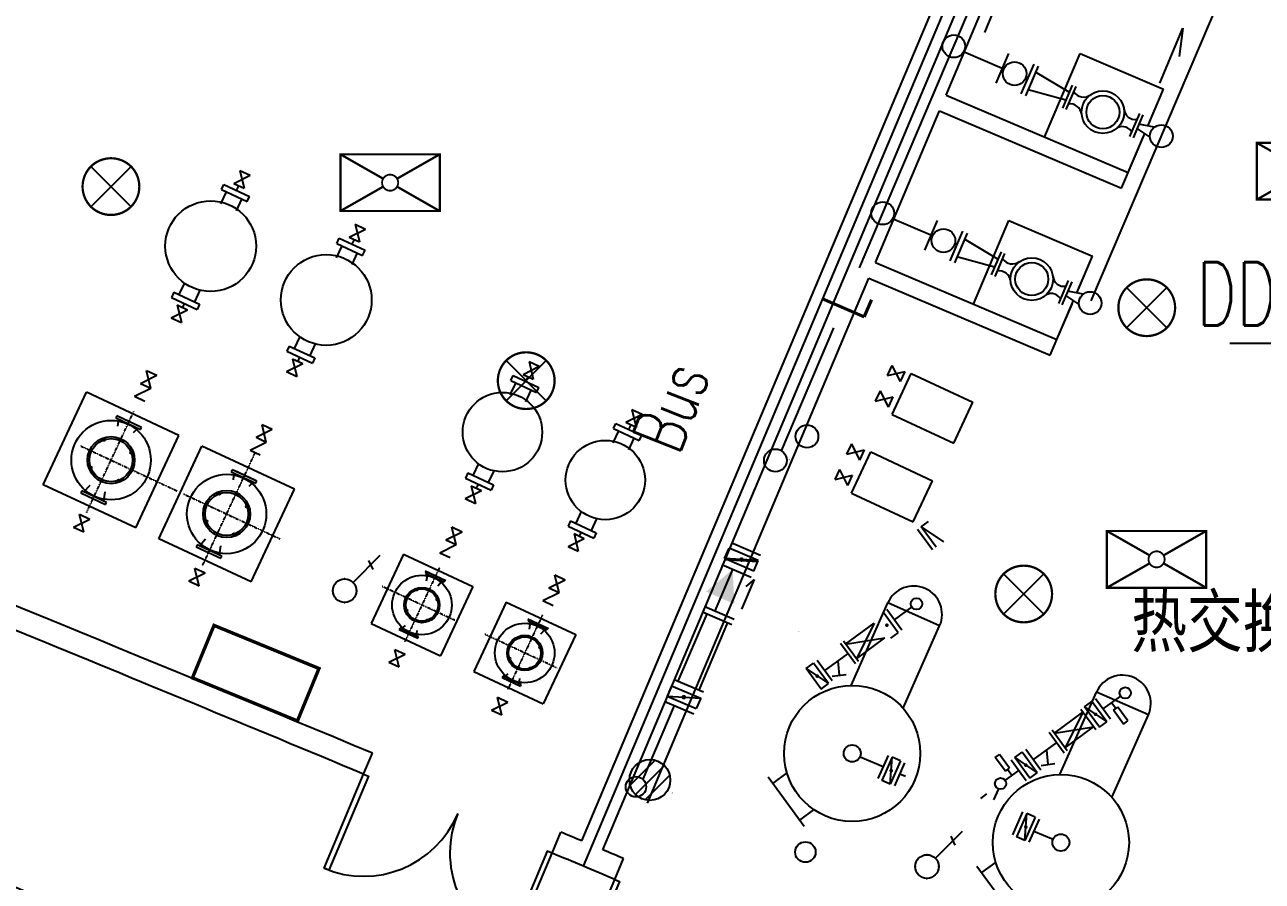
# Model space of a CAD drawing. Extents: x 23618587 to 48466785, y 42305484 to 86624613.
# Drawn here: x 24358428 to 24369333, y 43344469 to 43352021 of the extents above; entities that cross this region are included whole.
import ezdxf

# ---------------------------------------------------------------- set-up
doc = ezdxf.new("R2010")
doc.units = 0
doc.header["$MEASUREMENT"] = 0
doc.linetypes.add('CONTINOUS', pattern=[2000000.0, 1000000.0, 1000000.0])
doc.linetypes.add('DASHDOT', pattern=[1, 0.5, -0.25, 0, -0.25])
doc.layers.get('0').update_dxf_attribs({"linetype": 'CONTINUOUS'})
for name, color, linetype in [('AC-W', 7, 'CONTINUOUS'), ('J', 2, 'CONTINOUS'), ('J-FM', 7, 'CONTINUOUS'), ('L', 4, 'CONTINUOUS'), ('L-DIM', 7, 'CONTINUOUS'), ('L-FM', 7, 'CONTINUOUS'), ('P-DL', 5, 'CONTINUOUS'), ('R-FM', 7, 'CONTINUOUS'), ('RS', 1, 'CONTINUOUS'), ('墙', 7, 'CONTINUOUS'), ('楼控', 1, 'CONTINUOUS'), ('设备-动力', 3, 'CONTINUOUS'), ('设备-照明', 3, 'CONTINUOUS'), ('设备-箱柜', 3, 'CONTINUOUS')]:
    doc.layers.add(name, color=color, linetype=linetype)
doc.styles.add('DFHZ', font='romans.shx', dxfattribs={"width": 0.7, "bigfont": 'dfhz.shx'})
doc.styles.add('IDQSTYLE', font='simplex.shx', dxfattribs={"width": 0.7, "bigfont": 'hzfs1.shx'})
doc.styles.add('Q1', font='SimSun.ttf', dxfattribs={"width": 0.8, "height": 450})

# ---------------------------------------------------------------- blocks, each defined once
blk = doc.blocks.new('HC000426')
at = {"color": 0, "linetype": 'Continuous', "const_width": 0.3}
blk.add_lwpolyline([(5, 2.5), (-5, 2.5), (-5, -2.5), (5, -2.5)], close=True, dxfattribs=at)
at = {"color": 0, "style": 'IDQSTYLE', "width": 0.7}
blk.add_attdef('PSFHATT', (7, -2.5), '', height=2.5, dxfattribs=at)
blk = doc.blocks.new('HC000704')
at = {"color": 0, "linetype": 'Continuous', "const_width": 0.2}
for points in [[(-0.61, 0.35), (-4.38, 2.5)], [(-4.38, 2.5), (4.37, 2.5), (4.37, -2.5), (-4.38, -2.5), (-4.38, 2.5)], [(4.37, 2.5), (0.61, 0.35)], [(-0.61, -0.35), (-4.38, -2.5)], [(0.61, -0.35), (4.37, -2.5)]]:
    blk.add_lwpolyline(points, dxfattribs=at)
at = {"color": 0, "linetype": 'Continuous', "const_width": 0.16}
blk.add_lwpolyline([(0, -0.71, 0.198912), (0.5, -0.5, 0.198912), (0.71, 0, 0.198912), (0.5, 0.5, 0.198912), (0, 0.71, 0.198912), (-0.5, 0.5, 0.198912), (-0.71, 0, 0.198912), (-0.5, -0.5, 0.198912)], format="xyb", close=True, dxfattribs=at)
at = {"color": 0, "style": 'IDQSTYLE', "width": 0.7}
blk.add_attdef('PSFHATT', (6.37, -2.5), '', height=2.5, dxfattribs=at)
blk = doc.blocks.new('HC001494')
at = {"color": 0, "linetype": 'Continuous'}
for p, q in [((-1.77, 1.77), (1.77, -1.77)), ((1.77, 1.77), (-1.77, -1.77))]:
    blk.add_line(p, q, dxfattribs=at)
at = {"color": 0, "linetype": 'Continuous', "const_width": 0.2}
blk.add_lwpolyline([(1.77, -1.77, 0.198912), (2.5, 0, 0.198912), (1.77, 1.77, 0.198912), (0, 2.5, 0.198912), (-1.77, 1.77, 0.198912), (-2.5, 0, 0.198912), (-1.77, -1.77, 0.198912), (0, -2.5, 0.198912)], format="xyb", close=True, dxfattribs=at)
at = {"color": 0, "style": 'IDQSTYLE', "width": 0.7}
blk.add_attdef('PSFHATT', (4.5, -2.5), '', height=2.5, dxfattribs=at)
blk = doc.blocks.new('HC002297100793')
at = {"color": 0}
for p, q in [((0.74, 1.78), (3.12, 4.17)), ((2.09, 3.72), (2.47, 2.92))]:
    blk.add_line(p, q, dxfattribs=at)
blk.add_circle((0, 1.04), 1.04, dxfattribs=at)
for p in [(0, 2.08), (-1.04, 1.04), (0, 0), (1.04, 1.04)]:
    blk.add_point(p, dxfattribs=at)
at = {"color": 0, "width": 0.7}
blk.add_attdef('PSFHATT', (3.15, 0), '', height=0.025, dxfattribs=at)

msp = doc.modelspace()

# ---------------------------------------------------------------- linework, layer by layer
at = {"layer": 'AC-W', "color": 7, "ltscale": 300}
msp.add_line((24363351.10384, 43344601.57321), (24368302.9333, 43356350.69594), dxfattribs=at)
at = {"layer": 'AC-W', "color": 7}
for p, q in [((24363336.6261, 43344824.70272), (24367667.04958, 43355099.4259)), ((24363520.92606, 43344747.02696), (24367851.34955, 43355021.75015)), ((24361414.75936, 43345413.34462), (24361491.73446, 43345597.93832)), ((24363074.6723, 43344717.99077), (24363152.24803, 43344902.33286)), ((24363627.47216, 43344485.00566), (24363705.24792, 43344669.26345))]:
    msp.add_line(p, q, dxfattribs=at)
for points in [[(24361414.75936, 43345413.34462), (24361456.23633, 43345395.89008), (24361107.14554, 43344566.35068), (24361065.66857, 43344583.80522)], [(24363074.6723, 43344717.99077), (24363033.19533, 43344735.44531), (24362684.10454, 43343905.90591), (24362725.58151, 43343888.45137)], [(24363627.47216, 43344485.00566), (24363668.93016, 43344467.50611), (24363318.93924, 43343638.34608), (24363277.48124, 43343655.84563)]]:
    msp.add_lwpolyline(points, close=True, dxfattribs=at)
at = {"layer": 'AC-W', "color": 7, "ltscale": 300}
for centre, radius, start, end in [((24189221.26409, 43293340.65083), 200000, 4.560471461, 29.6000000034), ((24162246.90911, 42870268.06754), 513099.72014, 62.6224147924, 75.1443656534), ((24150982.49453, 42831626.35527), 541522.67138, 66.0871772528, 74.4564383749)]:
    msp.add_arc(centre, radius, start, end, dxfattribs=at)
at = {"layer": 'AC-W', "color": 7}
for centre, radius, start, end in [((24148759.7883, 42835660.74182), 530172.67138, 79.4743453433, 79.4743453433), ((24148766.30591, 42835659.45113), 530172.67138, 78.1227654299, 78.1227654299), ((24148779.34207, 42835656.52904), 530172.67138, 76.2090487924, 76.2090487924), ((24148685.34615, 42835267.72991), 552722.67138, 67.3639887811, 68.0339109446), ((24148685.34615, 42835267.72991), 552922.67138, 67.3639887811, 67.9820761053), ((24361414.75936, 43345413.34462), 900, 247.177432668, 337.177432662), ((24363074.6723, 43344717.99077), 900, 157.177432662, 247.177432668), ((24148685.34615, 42835267.72991), 552922.67138, 67.1567023393, 67.177432668), ((24148685.34615, 42835267.72991), 552722.67138, 67.1152473131, 67.177432668), ((24148685.34615, 42835267.72991), 552922.67138, 67.1152473131, 67.1359776372)]:
    msp.add_arc(centre, radius, start, end, dxfattribs=at)
at = {"layer": 'J'}
for p, q in [((24364665.78729, 43347218.43699), (24364509.18033, 43346852.95092)), ((24364152.14792, 43346019.71612), (24363873.70117, 43345369.88287))]:
    msp.add_line(p, q, dxfattribs=at)
at = {"layer": 'J', "color": 7, "linetype": 'Continuous'}
for centre in [(24363814.07421, 43345302.46903), (24365307.23585, 43344726.87942)]:
    msp.add_circle(centre, 90, dxfattribs=at)
at = {"layer": 'J'}
for centre, start, end in [((24365166.95199, 43348182.47517), 66.150000002, 156.892488673), ((24364132.41065, 43345251.75603), 247.070265406, 337.070265407)]:
    msp.add_arc(centre, 0.5, start, end, dxfattribs=at)
at = {"layer": 'J-FM'}
for p, q in [((24364911.85909, 43347342.38934), (24364654.32347, 43347452.2775)), ((24364595.45482, 43347314.31199), (24364634.70059, 43347406.289)), ((24364892.2362, 43347296.40084), (24364634.70059, 43347406.289)), ((24364829.21517, 43347148.70377), (24364571.67956, 43347258.59193)), ((24364888.08383, 43347286.66928), (24364591.30244, 43347304.58043)), ((24364852.99043, 43347204.42384), (24364595.45482, 43347314.31199)), ((24364892.2362, 43347296.40084), (24364595.45482, 43347314.31199)), ((24364852.99043, 43347204.42384), (24364892.2362, 43347296.40084)), ((24364855.69746, 43347129.34992), (24364743.62059, 43346867.78725)), ((24364855.69746, 43347129.34992), (24364781.46489, 43347069.56475)), ((24364186.77139, 43346233.97822), (24364440.29506, 43346828.14029)), ((24364401.64103, 43346844.63362), (24364659.00926, 43346734.35402)), ((24364421.33381, 43346890.59224), (24364678.70205, 43346780.31263)), ((24364369.76838, 43346155.56592), (24364623.41084, 43346750.00641)), ((24364151.08742, 43346249.26843), (24364408.45566, 43346138.98883)), ((24364127.22747, 43346193.58457), (24364087.8419, 43346101.66735)), ((24364127.22747, 43346193.58457), (24364384.59571, 43346083.30497)), ((24364068.14911, 43346055.70873), (24364325.51735, 43345945.42913)), ((24364087.8419, 43346101.66735), (24364345.21014, 43345991.38775)), ((24364087.8419, 43346101.66735), (24364384.59571, 43346083.30497)), ((24364384.59571, 43346083.30497), (24364345.21014, 43345991.38775))]:
    msp.add_line(p, q, dxfattribs=at)
at = {"layer": 'J-FM', "const_width": 20}
for points in [[(24364739.92093, 43347296.15872, -1), (24364747.77009, 43347314.55412, -1)], [(24364240.15736, 43346101.67788, -1), (24364232.28025, 43346083.29444, -1)]]:
    msp.add_lwpolyline(points, format="xyb", close=True, dxfattribs=at)
at = {"layer": 'J-FM'}
msp.add_solid([(24364665.78729, 43347218.43699), (24364432.34533, 43347022.42931), (24364682.0821, 43346914.0546)], dxfattribs=at)
at = {"layer": 'L'}
for p, q in [((24365782.76346, 43349878.05042), (24367237.015, 43353292.44824)), ((24367825.0061, 43349586.35945), (24369323.39457, 43353104.38519)), ((24367040.76342, 43351636.95543), (24366701.38191, 43351781.50393)), ((24366413.79471, 43350164.91255), (24366074.87321, 43350309.26513)), ((24365095.65199, 43348264.79998), (24365557.81912, 43349349.90969))]:
    msp.add_line(p, q, dxfattribs=at)
at = {"layer": 'L-FM', "color": 7}
for p, q in [((24366887.49179, 43351953.42248), (24367089.55258, 43352438.12686)), ((24368430.788, 43351506.97632), (24368632.84879, 43351991.6807)), ((24368632.84879, 43351991.6807), (24368601.831, 43351742.1661))]:
    msp.add_line(p, q, dxfattribs=at)
at = {"layer": 'L-FM'}
for p, q in [((24367096.79875, 43351768.51926), (24366984.72809, 43351505.3916)), ((24367414.64678, 43351030.72974), (24367728.13114, 43351766.75118)), ((24367728.13114, 43351766.75118), (24368464.15258, 43351453.26682)), ((24367318.92083, 43351673.9136), (24367206.85017, 43351410.78594)), ((24367358.9755, 43351656.85362), (24367246.90484, 43351393.72595)), ((24367631.11868, 43351426.12376), (24367336.2577, 43351603.51511)), ((24367658.20138, 43351489.71052), (24367571.99318, 43351287.30462)), ((24367689.01267, 43351476.58745), (24367602.80447, 43351274.18156)), ((24366546.95609, 43351400.29432), (24368150.66822, 43350717.24538)), ((24367601.83678, 43351357.37359), (24367269.62264, 43351447.06446)), ((24368325.7977, 43351128.42714), (24368464.15258, 43351453.26682)), ((24368339.73486, 43351161.14982), (24368464.15258, 43351453.26682)), ((24366488.69886, 43351262.06837), (24368091.88991, 43350579.24136)), ((24368250.07479, 43351238.90588), (24368163.86659, 43351036.49998)), ((24368281.07405, 43351225.70275), (24368194.86585, 43351023.29686)), ((24368380.95, 43351117.08353), (24368246.5821, 43351144.72004)), ((24368091.88991, 43350579.24136), (24368297.32505, 43351061.57698)), ((24368344.2534, 43351030.49997), (24368230.12417, 43351106.07891)), ((24368150.66822, 43350717.24538), (24368283.89144, 43351030.03658)), ((24366469.83003, 43350296.47639), (24366357.75938, 43350033.34872)), ((24366787.67807, 43349558.68686), (24367101.16243, 43350294.7083)), ((24367101.16243, 43350294.7083), (24367837.18387, 43349981.22394)), ((24366691.95211, 43350201.87072), (24366579.88146, 43349938.74306)), ((24366732.00679, 43350184.81074), (24366619.93613, 43349921.68308)), ((24367004.14996, 43349954.08089), (24366709.28899, 43350131.47224)), ((24366974.86807, 43349885.33071), (24366642.65393, 43349975.02158)), ((24367031.23267, 43350017.66764), (24366945.02447, 43349815.26174)), ((24367062.04395, 43350004.54458), (24366975.83576, 43349802.13868)), ((24367698.82898, 43349656.38426), (24367837.18387, 43349981.22394)), ((24367712.76615, 43349689.10695), (24367837.18387, 43349981.22394)), ((24365925.54561, 43349925.8841), (24367523.69951, 43349245.20251)), ((24365867.28838, 43349787.65814), (24367464.92119, 43349107.19849)), ((24367623.10608, 43349766.863), (24367536.89788, 43349564.4571)), ((24367654.10533, 43349753.65988), (24367567.89714, 43349551.25398)), ((24367717.28469, 43349558.45709), (24367603.15546, 43349634.03604)), ((24367753.98129, 43349645.04065), (24367619.61338, 43349672.67716)), ((24367464.92119, 43349107.19849), (24367670.35634, 43349589.5341)), ((24367523.69951, 43349245.20251), (24367656.92273, 43349557.9937))]:
    msp.add_line(p, q, dxfattribs=at)
at = {"layer": 'L-FM', "color": 7, "linetype": 'Continuous'}
for centre in [(24366614.75641, 43351831.46414), (24368443.86086, 43351039.35178), (24365988.24771, 43350359.22533), (24367816.89215, 43349567.3089), (24365042.79767, 43348179.90934)]:
    msp.add_circle(centre, 100, dxfattribs=at)
at = {"layer": 'L-FM'}
for centre, radius in [((24367150.7714, 43351590.10111), 104), ((24367928.914, 43351250.99541), 187.81454), ((24367928.914, 43351250.99541), 146.00297), ((24366523.80269, 43350118.05824), 104), ((24367301.94529, 43349778.95254), 187.81454), ((24367301.94529, 43349778.95254), 146.00297)]:
    msp.add_circle(centre, radius, dxfattribs=at)
for centre, radius, start, end in [((24367759.12004, 43351490.66807), 106.50242, 214.747351784, 305.956573528), ((24367639.12156, 43351219.62509), 103.96123, 6.626880044, 98.146613129), ((24368211.3775, 43351283.07176), 96.13514, 184.271653894, 279.665067798), ((24368100.67882, 43351030.72534), 92.60944, 33.553222644, 131.78341549), ((24367132.15133, 43350018.62519), 106.50242, 214.747351784, 305.956573528), ((24367012.15285, 43349747.58221), 103.96123, 6.626880044, 98.146613129), ((24367584.40879, 43349811.02889), 96.13514, 184.271653894, 279.665067798), ((24367473.71011, 43349558.68246), 92.60944, 33.553222644, 131.78341549)]:
    msp.add_arc(centre, radius, start, end, dxfattribs=at)
at = {"layer": 'P-DL'}
for p, q in [((24363762.95804, 43345316.78834), (24363982.83126, 43345536.66155)), ((24363809.75545, 43345235.3057), (24364064.31389, 43345489.86415)), ((24363895.94621, 43345187.33728), (24364112.28232, 43345403.67338))]:
    msp.add_line(p, q, dxfattribs=at)
msp.add_circle((24363937.03467, 43345362.58492), 180, dxfattribs=at)
at = {"layer": 'R-FM'}
for p, q in [((24366427.8891, 43347390.36159), (24366295.75122, 43347571.23608)), ((24366327.74679, 43347594.61044), (24366392.34482, 43347641.80254)), ((24366327.74679, 43347594.61044), (24366524.4827, 43347460.92805)), ((24366459.88466, 43347413.73595), (24366327.74679, 43347594.61044)), ((24365711.55106, 43346196.53835), (24366032.82808, 43346923.25263)), ((24366490.13166, 43346721.08084), (24366032.82808, 43346923.25263)), ((24366123.68928, 43346660.13314), (24365991.5514, 43346841.00763)), ((24366155.9883, 43346683.72919), (24366023.85042, 43346864.60368)), ((24365913.83465, 43346744.60195), (24365756.3482, 43346431.40176)), ((24366168.85464, 43345994.36655), (24366490.13166, 43346721.08084)), ((24365747.62324, 43346385.39805), (24365615.48536, 43346566.27254)), ((24365775.22504, 43346405.56255), (24365643.08716, 43346586.43704)), ((24365661.964, 43346560.59783), (24366008.21884, 43346615.40589)), ((24366059.09125, 43346612.94104), (24366123.68928, 43346660.13314)), ((24365312.99232, 43346345.28623), (24365377.59036, 43346392.47833)), ((24365509.72823, 43346211.60383), (24365377.59036, 43346392.47833)), ((24365542.02725, 43346235.19988), (24365409.88937, 43346416.07438)), ((24365445.1302, 43346164.41174), (24365312.99232, 43346345.28623)), ((24365312.99232, 43346345.28623), (24365509.72823, 43346211.60383)), ((24365445.1302, 43346164.41174), (24365509.72823, 43346211.60383)), ((24367550.77131, 43345410.81347), (24367872.04833, 43346137.52776)), ((24367550.77131, 43345410.81347), (24367872.04833, 43346137.52776)), ((24368329.35191, 43345935.35596), (24367872.04833, 43346137.52776)), ((24367766.17362, 43346008.09065), (24367830.77165, 43346055.28275)), ((24367962.90952, 43345874.40826), (24367830.77165, 43346055.28275)), ((24367995.20854, 43345898.00431), (24367863.07066, 43346078.8788)), ((24368043.09831, 43345991.6333), (24368004.9629, 43346043.83427)), ((24367753.05489, 43345958.87708), (24367595.56844, 43345645.67689)), ((24367866.31593, 43345803.8418), (24367734.17805, 43345984.71629)), ((24367766.17362, 43346008.09065), (24367962.90952, 43345874.40826)), ((24367898.31149, 43345827.21616), (24367766.17362, 43346008.09065)), ((24368008.07489, 43345208.64167), (24368329.35191, 43345935.35596)), ((24368022.83662, 43345976.83112), (24368059.77038, 43346003.81308)), ((24368111.32181, 43345855.70981), (24368022.83662, 43345976.83112)), ((24368148.25557, 43345882.69177), (24368059.77038, 43346003.81308)), ((24367501.18425, 43345774.87295), (24367847.43909, 43345829.68101)), ((24367898.31149, 43345827.21616), (24367962.90952, 43345874.40826)), ((24368111.32181, 43345855.70981), (24368148.25557, 43345882.69177)), ((24367586.84348, 43345599.67318), (24367454.70561, 43345780.54767)), ((24367614.44528, 43345619.83767), (24367482.30741, 43345800.71216)), ((24366980.64728, 43345561.34537), (24367017.58104, 43345588.32733)), ((24367106.06622, 43345467.20602), (24367017.58104, 43345588.32733)), ((24367152.21257, 43345559.56135), (24367216.8106, 43345606.75345)), ((24367348.94848, 43345425.87896), (24367216.8106, 43345606.75345)), ((24367381.2475, 43345449.47501), (24367249.10962, 43345630.3495)), ((24366035.38989, 43345579.46712), (24365944.81693, 43345374.59512)), ((24366071.97418, 43345563.29338), (24365981.40122, 43345358.42137)), ((24366054.56979, 43345326.07388), (24366071.97418, 43345563.29338)), ((24366145.14275, 43345530.94589), (24366054.56979, 43345326.07388)), ((24366145.14275, 43345530.94589), (24366071.97418, 43345563.29338)), ((24366181.72704, 43345514.77214), (24366091.15408, 43345309.90014)), ((24367069.13247, 43345440.22405), (24366980.64728, 43345561.34537)), ((24367252.05143, 43345355.09081), (24367119.91355, 43345535.9653)), ((24367284.35045, 43345378.68686), (24367152.21257, 43345559.56135)), ((24367152.21257, 43345559.56135), (24367348.94848, 43345425.87896)), ((24365295.03412, 43344953.52813), (24364979.30206, 43345385.71212)), ((24365144.90214, 43345424.38969), (24365018.50483, 43345332.05012)), ((24367069.13247, 43345440.22405), (24367106.06622, 43345467.20602)), ((24367125.73476, 43345401.51407), (24367087.59935, 43345453.71503)), ((24367284.35045, 43345378.68686), (24367348.94848, 43345425.87896)), ((24366054.56979, 43345326.07388), (24365981.40122, 43345358.42137)), ((24365380.86264, 43345101.39953), (24365254.46533, 43345009.05996)), ((24367221.50892, 43345082.47527), (24367130.93596, 43344877.60327)), ((24367258.09321, 43345066.30153), (24367167.52025, 43344861.42952)), ((24367240.68882, 43344829.08203), (24367258.09321, 43345066.30153)), ((24367331.26178, 43345033.95404), (24367258.09321, 43345066.30153)), ((24367331.26178, 43345033.95404), (24367240.68882, 43344829.08203)), ((24367367.84607, 43345017.78029), (24367277.2731, 43344812.90829)), ((24367240.68882, 43344829.08203), (24367167.52025, 43344861.42952)), ((24366984.12239, 43344638.66481), (24366857.72508, 43344546.32525)), ((24367134.25436, 43344167.80325), (24366818.5223, 43344599.98724))]:
    msp.add_line(p, q, dxfattribs=at)
at = {"layer": 'R-FM', "color": 7}
for p, q in [((24365661.964, 43346560.59783), (24365913.83465, 43346744.60195)), ((24365756.3482, 43346431.40176), (24366008.21884, 43346615.40589)), ((24365544.53743, 43346276.9345), (24365667.16857, 43346293.80511)), ((24367501.18425, 43345774.87295), (24367753.05489, 43345958.87708)), ((24367595.56844, 43345645.67689), (24367847.43909, 43345829.68101)), ((24367383.75767, 43345491.20962), (24367506.38882, 43345508.08024))]:
    msp.add_line(p, q, dxfattribs=at)
at = {"layer": 'R-FM', "const_width": 16}
for points in [[(24366018.86152, 43346722.25512, -1), (24366031.78113, 43346731.69354, -1)], [(24365404.90048, 43346273.72582, -1), (24365417.82008, 43346283.16424, -1)], [(24367858.08177, 43345936.53025, -1), (24367871.00137, 43345945.96867, -1)], [(24367244.12072, 43345488.00094, -1), (24367257.04033, 43345497.43936, -1)], [(24366070.58884, 43345441.44888, -1), (24366055.95513, 43345447.91838, -1)], [(24367256.70787, 43344944.45703, -1), (24367242.07416, 43344950.92653, -1)]]:
    msp.add_lwpolyline(points, format="xyb", close=True, dxfattribs=at)
at = {"layer": 'R-FM'}
for centre, radius in [((24365321.18099, 43348391.93418), 100), ((24366286.55382, 43346915.65953), 50), ((24365719.65946, 43345596.59314), 600), ((24368125.77407, 43346129.93465), 50), ((24365719.65946, 43345596.59314), 75), ((24367558.8797, 43344810.86826), 600), ((24367027.76284, 43345329.94067), 50), ((24367558.8797, 43344810.86826), 75)]:
    msp.add_circle(centre, radius, dxfattribs=at)
for centre in [(24366261.47987, 43346822.16673), (24368100.70012, 43346036.44186)]:
    msp.add_arc(centre, 250, 336.149999999, 156.149999999, dxfattribs=at)
at = {"layer": 'RS'}
for p, q in [((24366245.17655, 43346887.58959), (24366089.91936, 43346774.16643)), ((24365475.95831, 43346325.63713), (24365681.5543, 43346475.8353)), ((24365593.26073, 43346411.33242), (24365603.79829, 43346285.08714)), ((24368084.3968, 43346101.86471), (24367929.1396, 43345988.44155)), ((24367315.17856, 43345539.91225), (24367520.77454, 43345690.11042)), ((24367432.48097, 43345625.60754), (24367443.01853, 43345499.36226)), ((24365788.6294, 43345567.12881), (24365991.60087, 43345480.41829)), ((24366138.74828, 43345417.55612), (24366188.33066, 43345396.37426)), ((24367185.98249, 43345445.52805), (24367068.13661, 43345359.43573)), ((24367007.54566, 43345284.21031), (24366965.03336, 43345188.04938)), ((24366903.7037, 43345239.30925), (24366849.1853, 43345199.48083)), ((24367321.25108, 43344912.3845), (24367489.90976, 43344840.3326))]:
    msp.add_line(p, q, dxfattribs=at)
for centre, start, end in [((24365251.96544, 43346669.37514), 126.149999997, 156.149999999), ((24367237.65574, 43344837.46979), 66.637889548, 156.728991789)]:
    msp.add_arc(centre, 0.5, start, end, dxfattribs=at)
at = {"layer": '墙'}
for p, q in [((24366546.95609, 43351400.29432), (24367110.10934, 43352736.47859)), ((24365925.54561, 43349925.8841), (24366488.69886, 43351262.06837)), ((24363916.3784, 43345158.76675), (24365867.28838, 43349787.65814))]:
    msp.add_line(p, q, dxfattribs=at)
at = {"layer": '楼控'}
for p, q in [((24360323.41411, 43350736.22061), (24360361.21255, 43350580.66908)), ((24360270.58315, 43350622.93386), (24360414.04352, 43350693.95584)), ((24361287.54529, 43350148.67633), (24361431.00566, 43350219.69831)), ((24361340.37626, 43350261.96309), (24361378.17469, 43350106.41156)), ((24359771.84962, 43349550.56947), (24359809.64805, 43349395.01794)), ((24359719.01865, 43349437.28271), (24359862.47902, 43349508.30469)), ((24369047.78672, 43349214.83473), (24371133.02366, 43349214.83473)), ((24360788.54122, 43349076.43298), (24360826.33965, 43348920.88145)), ((24359538.68639, 43348813.98816), (24359500.88796, 43348969.53969)), ((24360735.71025, 43348963.14622), (24360879.17062, 43349034.1682)), ((24362818.98196, 43348938.63623), (24362962.44233, 43349009.65821)), ((24362871.81293, 43349051.92299), (24362909.61137, 43348896.37146)), ((24366030.58375, 43348927.60416), (24366186.13528, 43348965.40259)), ((24366143.8705, 43348874.77319), (24366072.84852, 43349018.23356)), ((24359591.51736, 43348927.27491), (24359448.05699, 43348856.25293)), ((24366070.58867, 43348585.26951), (24366240.09243, 43348947.63219)), ((24366240.09243, 43348947.63219), (24366783.57151, 43348693.40693)), ((24358590.93079, 43347964.7106), (24358971.31377, 43348780.37523)), ((24359786.9784, 43348399.99225), (24358971.31377, 43348780.37523)), ((24359538.68639, 43348813.98816), (24359395.22602, 43348742.96618)), ((24366038.94149, 43348650.45746), (24365967.91951, 43348793.91783)), ((24365925.65473, 43348703.28843), (24366081.20626, 43348741.08687)), ((24366614.36546, 43348331.68069), (24366783.57151, 43348693.40693)), ((24359238.69222, 43348572.92942), (24359230.23926, 43348554.80354)), ((24359230.23926, 43348554.80354), (24359447.74983, 43348453.36808)), ((24359456.20278, 43348471.49396), (24359238.69222, 43348572.92942)), ((24359253.79903, 43348543.8165), (24359246.19042, 43348483.31499)), ((24363725.276, 43348515.98848), (24363868.73637, 43348587.01046)), ((24363778.10697, 43348629.27523), (24363815.9054, 43348473.7237)), ((24366070.58867, 43348585.26951), (24366614.36546, 43348331.68069)), ((24359427.28243, 43348462.91299), (24359383.56666, 43348424.40491)), ((24359447.74983, 43348453.36808), (24359456.20278, 43348471.49396)), ((24360609.59713, 43348452.49619), (24360466.13675, 43348381.47421)), ((24360556.76616, 43348339.20943), (24360518.96772, 43348494.76096)), ((24359406.59542, 43347584.32762), (24359786.9784, 43348399.99225)), ((24360556.76616, 43348339.20943), (24360413.30579, 43348268.18745)), ((24365786.38471, 43348182.15111), (24365715.36273, 43348325.61149)), ((24359609.01055, 43347489.93187), (24359989.39353, 43348305.59651)), ((24360805.05816, 43347925.21353), (24359989.39353, 43348305.59651)), ((24365673.09796, 43348234.98208), (24365828.64949, 43348272.78052)), ((24365713.10288, 43347892.64744), (24365882.60664, 43348255.01012)), ((24365882.60664, 43348255.01012), (24366426.08572, 43348000.78486)), ((24360256.77198, 43348098.15069), (24360248.31902, 43348080.02481)), ((24360474.28255, 43347996.71523), (24360256.77198, 43348098.15069)), ((24365681.4557, 43347957.83539), (24365610.43372, 43348101.29576)), ((24360248.31902, 43348080.02481), (24360465.82959, 43347978.58935)), ((24360271.8788, 43348069.03778), (24360264.27018, 43348008.53627)), ((24360445.36219, 43347988.13427), (24360401.64643, 43347949.62618)), ((24360465.82959, 43347978.58935), (24360474.28255, 43347996.71523)), ((24365568.16894, 43348010.66636), (24365723.72047, 43348048.46479)), ((24366256.87967, 43347639.05861), (24366426.08572, 43348000.78486)), ((24359406.59542, 43347584.32762), (24358590.93079, 43347964.7106)), ((24358930.15935, 43347911.33477), (24358921.7064, 43347893.20889)), ((24358921.7064, 43347893.20889), (24359139.21697, 43347791.77343)), ((24359147.66992, 43347809.89931), (24358930.15935, 43347911.33477)), ((24358949.48783, 43347902.32099), (24359003.31831, 43347962.51831)), ((24359125.08687, 43347820.43086), (24359137.59162, 43347902.4778)), ((24360424.67518, 43347109.5489), (24360805.05816, 43347925.21353)), ((24362309.50876, 43347843.69058), (24362452.96913, 43347914.71256)), ((24362362.33973, 43347956.97734), (24362400.13816, 43347801.42581)), ((24365713.10288, 43347892.64744), (24366256.87967, 43347639.05861)), ((24359139.21697, 43347791.77343), (24359147.66992, 43347809.89931)), ((24359000.46961, 43347660.27341), (24358857.00924, 43347589.25144)), ((24358947.63864, 43347546.98666), (24358909.84021, 43347702.53819)), ((24362283.1435, 43347547.91049), (24362139.68313, 43347476.88852)), ((24362230.31253, 43347434.62374), (24362192.5141, 43347590.17527)), ((24360424.67518, 43347109.5489), (24359609.01055, 43347489.93187)), ((24359967.56759, 43347427.54227), (24360021.39807, 43347487.73959)), ((24363215.69945, 43347421.09103), (24363359.15982, 43347492.113)), ((24363268.53041, 43347534.37778), (24363306.32885, 43347378.82625)), ((24359948.23912, 43347436.55605), (24359939.78616, 43347418.43017)), ((24359939.78616, 43347418.43017), (24360157.29673, 43347316.99471)), ((24360165.74969, 43347335.12059), (24359948.23912, 43347436.55605)), ((24360143.16664, 43347345.65213), (24360155.67138, 43347427.69908)), ((24360157.29673, 43347316.99471), (24360165.74969, 43347335.12059)), ((24361764.89798, 43347353.46294), (24361479.61075, 43346741.71447)), ((24361764.89798, 43347353.46294), (24362376.64646, 43347068.17571)), ((24362230.31253, 43347434.62374), (24362086.85216, 43347363.60176)), ((24359965.7184, 43347072.20794), (24359927.91997, 43347227.75946)), ((24360018.54937, 43347185.49469), (24359875.089, 43347114.47271)), ((24361965.43182, 43347197.87858), (24361959.09211, 43347184.28417)), ((24361959.09211, 43347184.28417), (24362122.22503, 43347108.20757)), ((24362128.56475, 43347121.80199), (24361965.43182, 43347197.87858)), ((24361976.02939, 43347176.38551), (24361966.65084, 43347114.8503)), ((24362107.72868, 43347114.96791), (24362067.35582, 43347069.81992)), ((24362122.22503, 43347108.20757), (24362128.56475, 43347121.80199)), ((24363189.43754, 43347125.26274), (24363045.97717, 43347054.24076)), ((24363136.60657, 43347011.97599), (24363098.80813, 43347167.52752)), ((24362376.64646, 43347068.17571), (24362091.35922, 43346456.42723)), ((24363136.60657, 43347011.97599), (24362993.1462, 43346940.95401)), ((24362671.19202, 43346930.81519), (24362385.90478, 43346319.06671)), ((24362671.19202, 43346930.81519), (24363282.94049, 43346645.52795)), ((24361479.61075, 43346741.71447), (24362091.35922, 43346456.42723)), ((24361734.03218, 43346701.6826), (24361727.69246, 43346688.08819)), ((24361727.69246, 43346688.08819), (24361890.82539, 43346612.01159)), ((24361897.1651, 43346625.606), (24361734.03218, 43346701.6826)), ((24361749.38273, 43346694.52391), (24361782.16955, 43346723.40497)), ((24361879.49527, 43346633.84628), (24361885.20173, 43346679.22241)), ((24362871.18946, 43346774.96528), (24362864.84974, 43346761.37087)), ((24362864.84974, 43346761.37087), (24363027.98267, 43346685.29427)), ((24362871.72586, 43346775.23083), (24362865.38614, 43346761.63642)), ((24362865.38614, 43346761.63642), (24363028.51907, 43346685.55982)), ((24363034.32239, 43346698.88868), (24362871.18946, 43346774.96528)), ((24363034.85878, 43346699.15423), (24362871.72586, 43346775.23083)), ((24362882.32343, 43346753.73776), (24362872.94487, 43346692.20255)), ((24363014.02271, 43346692.32016), (24362973.64985, 43346647.17217)), ((24363027.98267, 43346685.29427), (24363034.32239, 43346698.88868)), ((24363028.51907, 43346685.55982), (24363034.85878, 43346699.15423)), ((24361890.82539, 43346612.01159), (24361897.1651, 43346625.606)), ((24363282.94049, 43346645.52795), (24362997.65326, 43346033.77948)), ((24361779.82132, 43346469.0211), (24361636.36095, 43346397.99912)), ((24361726.99035, 43346355.73435), (24361689.19192, 43346511.28588)), ((24362385.90478, 43346319.06671), (24362997.65326, 43346033.77948)), ((24362640.32621, 43346279.03484), (24362633.98649, 43346265.44043)), ((24362633.98649, 43346265.44043), (24362797.11942, 43346189.36384)), ((24362803.45914, 43346202.95825), (24362640.32621, 43346279.03484)), ((24362655.67676, 43346271.87616), (24362688.46358, 43346300.75722)), ((24362785.78931, 43346211.19852), (24362791.49577, 43346256.57466)), ((24362797.11942, 43346189.36384), (24362803.45914, 43346202.95825)), ((24362686.11535, 43346046.37335), (24362542.65498, 43345975.35137)), ((24362633.28438, 43345933.0866), (24362595.48595, 43346088.63813))]:
    msp.add_line(p, q, dxfattribs=at)
at = {"layer": '楼控', "linetype": 'Continuous'}
for p, q in [((24360323.41411, 43350736.22061), (24360414.04352, 43350693.95584)), ((24360160.94544, 43350568.2055), (24360182.07783, 43350613.5202)), ((24360182.07783, 43350613.5202), (24360408.65134, 43350507.85826)), ((24360270.58315, 43350622.93386), (24360361.21255, 43350580.66908)), ((24360295.36458, 43350560.68923), (24360314.78023, 43350602.32267)), ((24360157.16834, 43350441.80434), (24360206.26014, 43350547.07311)), ((24360160.94544, 43350568.2055), (24360387.51895, 43350462.54356)), ((24360387.51895, 43350462.54356), (24360408.65134, 43350507.85826)), ((24360294.51435, 43350381.41331), (24360342.20425, 43350483.67595)), ((24361340.37626, 43350261.96309), (24361431.00566, 43350219.69831)), ((24361175.2481, 43349967.02562), (24361224.33991, 43350072.29438)), ((24361179.02521, 43350093.42677), (24361200.15759, 43350138.74147)), ((24361179.02521, 43350093.42677), (24361405.59871, 43349987.76483)), ((24361200.15759, 43350138.74147), (24361426.7311, 43350033.07954)), ((24361287.54529, 43350148.67633), (24361378.17469, 43350106.41156)), ((24361313.44435, 43350085.9105), (24361332.85999, 43350127.54395)), ((24361312.59411, 43349906.63458), (24361360.28401, 43350008.89722)), ((24361405.59871, 43349987.76483), (24361426.7311, 43350033.07954)), ((24359835.87483, 43349747.01123), (24359786.78303, 43349641.74246)), ((24359741.46833, 43349662.87485), (24359720.33594, 43349617.56015)), ((24359741.46833, 43349662.87485), (24359968.04183, 43349557.21291)), ((24359970.41704, 43349680.60794), (24359922.72713, 43349578.3453)), ((24359720.33594, 43349617.56015), (24359946.90945, 43349511.89821)), ((24359771.84962, 43349550.56947), (24359862.47902, 43349508.30469)), ((24359833.62269, 43349564.72918), (24359817.16432, 43349529.43708)), ((24359968.04183, 43349557.21291), (24359946.90945, 43349511.89821)), ((24359719.01865, 43349437.28271), (24359809.64805, 43349395.01794)), ((24360758.15993, 43349188.73836), (24360737.02754, 43349143.42366)), ((24360758.15993, 43349188.73836), (24360984.73344, 43349083.07642)), ((24360852.56643, 43349272.87474), (24360803.47463, 43349167.60598)), ((24360987.10864, 43349206.47145), (24360939.41874, 43349104.20881)), ((24360737.02754, 43349143.42366), (24360963.60105, 43349037.76172)), ((24360788.54122, 43349076.43298), (24360879.17062, 43349034.1682)), ((24360850.3143, 43349090.59269), (24360833.85592, 43349055.30059)), ((24360984.73344, 43349083.07642), (24360963.60105, 43349037.76172)), ((24359591.51736, 43348927.27491), (24359500.88796, 43348969.53969)), ((24362871.81293, 43349051.92299), (24362962.44233, 43349009.65821)), ((24366030.58375, 43348927.60416), (24366072.84852, 43349018.23356)), ((24366143.8705, 43348874.77319), (24366186.13528, 43348965.40259)), ((24359538.68639, 43348813.98816), (24359448.05699, 43348856.25293)), ((24359538.68639, 43348813.98816), (24359448.05699, 43348856.25293)), ((24360735.71025, 43348963.14622), (24360826.33965, 43348920.88145)), ((24362706.7845, 43348756.93901), (24362755.8763, 43348862.20778)), ((24362710.5616, 43348883.34017), (24362731.69399, 43348928.65487)), ((24362710.5616, 43348883.34017), (24362937.13511, 43348777.67823)), ((24362731.69399, 43348928.65487), (24362958.2675, 43348822.99293)), ((24362818.98196, 43348938.63623), (24362909.61137, 43348896.37146)), ((24362844.98074, 43348875.8239), (24362864.39638, 43348917.45734)), ((24362844.1305, 43348696.54798), (24362891.82041, 43348798.81062)), ((24362937.13511, 43348777.67823), (24362958.2675, 43348822.99293)), ((24365925.65473, 43348703.28843), (24365967.91951, 43348793.91783)), ((24359485.85543, 43348700.7014), (24359395.22602, 43348742.96618)), ((24366038.94149, 43348650.45746), (24366081.20626, 43348741.08687)), ((24359438.0769, 43348479.94691), (24359256.8181, 43348564.47646)), ((24363778.10697, 43348629.27523), (24363868.73637, 43348587.01046)), ((24360609.59713, 43348452.49619), (24360518.96772, 43348494.76096)), ((24363613.07853, 43348334.29126), (24363662.17034, 43348439.56002)), ((24363616.85563, 43348460.69241), (24363637.98802, 43348506.00711)), ((24363616.85563, 43348460.69241), (24363843.42914, 43348355.03047)), ((24363637.98802, 43348506.00711), (24363864.56153, 43348400.34518)), ((24363725.276, 43348515.98848), (24363815.9054, 43348473.7237)), ((24363751.27478, 43348453.17614), (24363770.69042, 43348494.80959)), ((24360556.76616, 43348339.20943), (24360466.13675, 43348381.47421)), ((24360556.76616, 43348339.20943), (24360466.13675, 43348381.47421)), ((24363750.42454, 43348273.90022), (24363798.11444, 43348376.16286)), ((24363843.42914, 43348355.03047), (24363864.56153, 43348400.34518)), ((24365673.09796, 43348234.98208), (24365715.36273, 43348325.61149)), ((24360503.93519, 43348225.92268), (24360413.30579, 43348268.18745)), ((24365786.38471, 43348182.15111), (24365828.64949, 43348272.78052)), ((24362426.2616, 43348153.4673), (24362377.16979, 43348048.19853)), ((24365568.16894, 43348010.66636), (24365610.43372, 43348101.29576)), ((24360456.15667, 43348005.16819), (24360274.89786, 43348089.69774)), ((24362331.85509, 43348069.33092), (24362310.7227, 43348024.01622)), ((24362310.7227, 43348024.01622), (24362537.29621, 43347918.35428)), ((24362331.85509, 43348069.33092), (24362558.4286, 43347963.66898)), ((24362560.8038, 43348087.06401), (24362513.1139, 43347984.80137)), ((24365681.4557, 43347957.83539), (24365723.72047, 43348048.46479)), ((24362362.33973, 43347956.97734), (24362452.96913, 43347914.71256)), ((24362424.00946, 43347971.18525), (24362407.55108, 43347935.89315)), ((24362558.4286, 43347963.66898), (24362537.29621, 43347918.35428)), ((24362309.50876, 43347843.69058), (24362400.13816, 43347801.42581)), ((24359000.46961, 43347660.27341), (24358909.84021, 43347702.53819)), ((24363332.55563, 43347730.81954), (24363283.46383, 43347625.55078)), ((24363467.09783, 43347664.41625), (24363419.40793, 43347562.15361)), ((24358947.63864, 43347546.98666), (24358857.00924, 43347589.25144)), ((24362283.1435, 43347547.91049), (24362192.5141, 43347590.17527)), ((24363238.14913, 43347646.68316), (24363217.01674, 43347601.36846)), ((24363217.01674, 43347601.36846), (24363443.59025, 43347495.70652)), ((24363238.14913, 43347646.68316), (24363464.72263, 43347541.02123)), ((24363330.30349, 43347548.53749), (24363313.84512, 43347513.24539)), ((24362230.31253, 43347434.62374), (24362139.68313, 43347476.88852)), ((24362230.31253, 43347434.62374), (24362139.68313, 43347476.88852)), ((24363268.53041, 43347534.37778), (24363359.15982, 43347492.113)), ((24363464.72263, 43347541.02123), (24363443.59025, 43347495.70652)), ((24362177.48157, 43347321.33699), (24362086.85216, 43347363.60176)), ((24363215.69945, 43347421.09103), (24363306.32885, 43347378.82625)), ((24360018.54937, 43347185.49469), (24359927.91997, 43347227.75946)), ((24359965.7184, 43347072.20794), (24359875.089, 43347114.47271)), ((24362137.62769, 43347117.57551), (24361956.36888, 43347202.10506)), ((24363189.43754, 43347125.26274), (24363098.80813, 43347167.52752)), ((24363136.60657, 43347011.97599), (24363045.97717, 43347054.24076)), ((24363136.60657, 43347011.97599), (24363045.97717, 43347054.24076)), ((24363083.7756, 43346898.68923), (24362993.1462, 43346940.95401)), ((24363043.38533, 43346694.6622), (24362862.12652, 43346779.19175)), ((24361779.82132, 43346469.0211), (24361689.19192, 43346511.28588)), ((24361726.99035, 43346355.73435), (24361636.36095, 43346397.99912)), ((24362686.11535, 43346046.37335), (24362595.48595, 43346088.63813)), ((24362633.28438, 43345933.0866), (24362542.65498, 43345975.35137))]:
    msp.add_line(p, q, dxfattribs=at)
at = {"layer": '楼控', "color": 7, "linetype": 'DASHDOT'}
for p, q in [((24358974.34104, 43347722.15027), (24359388.97298, 43348611.25581)), ((24358915.56536, 43348309.84575), (24359768.78759, 43347911.94789)), ((24359992.4208, 43347247.37155), (24360455.84251, 43348241.09818)), ((24359821.85939, 43347887.198), (24360675.08162, 43347489.30013)), ((24362083.3771, 43347237.84828), (24361778.11481, 43346583.2668)), ((24362217.00983, 43346770.22611), (24361577.09316, 43347068.64951)), ((24362989.67113, 43346815.20052), (24362684.40885, 43346160.61905)), ((24363123.30386, 43346347.57836), (24362483.38719, 43346646.00176))]:
    msp.add_line(p, q, dxfattribs=at)
at = {"layer": '楼控'}
for centre, radius in [((24360066.73862, 43350069.2908), 400), ((24361084.81838, 43349594.51208), 400), ((24362637.74063, 43348429.62257), 350), ((24359188.95459, 43348182.35143), 350), ((24359188.95459, 43348182.35143), 207.7), ((24359188.95459, 43348182.35143), 190), ((24359124.14599, 43348360.42962), 9), ((24363544.03466, 43348006.97481), 350), ((24359367.03279, 43348247.16003), 9), ((24359010.24229, 43348117.83854), 9), ((24359253.46748, 43348003.63912), 9), ((24360207.03436, 43347707.5727), 350), ((24360207.03436, 43347707.5727), 207.7), ((24360207.03436, 43347707.5727), 190), ((24360142.22575, 43347885.6509), 9), ((24360385.11255, 43347772.3813), 9), ((24360028.32205, 43347643.05981), 9), ((24360271.54724, 43347528.8604), 9), ((24361928.1286, 43346904.94509), 262.5), ((24361928.1286, 43346904.94509), 155.775), ((24361928.1286, 43346904.94509), 142.5), ((24361879.74394, 43347038.97931), 6.75), ((24362062.16283, 43346953.32975), 6.75), ((24361794.56995, 43346856.33864), 6.75), ((24361976.73506, 43346771.38644), 6.75), ((24362834.42264, 43346482.29733), 262.5), ((24362834.42264, 43346482.29733), 155.775), ((24362834.42264, 43346482.29733), 142.5), ((24362786.03797, 43346616.33156), 6.75), ((24362968.45687, 43346530.682), 6.75), ((24362700.86399, 43346433.69088), 6.75), ((24362883.02909, 43346348.73868), 6.75)]:
    msp.add_circle(centre, radius, dxfattribs=at)

# ---------------------------------------------------------------- block references
at = {"layer": '设备-动力', "xscale": 100, "yscale": 100, "zscale": 100}
for p in [(24369723.36962, 43350729.83368), (24361647.7649, 43350628.86321), (24368401.94399, 43347307.68013)]:
    msp.add_blockref('HC000704', p, dxfattribs=at)
at = {"layer": '设备-照明', "color": 3, "xscale": 100, "yscale": 100, "zscale": 100}
for p in [(24359187.88027, 43350594.30284), (24368315.08779, 43349526.41517), (24362847.21278, 43348883.22607), (24367230.84112, 43347002.15339)]:
    msp.add_blockref('HC001494', p, dxfattribs=at)
at = {"layer": '设备-照明', "xscale": 100, "yscale": 100, "zscale": 100}
for p in [(24361247.10187, 43346926.97613), (24366378.42629, 43344495.09768)]:
    msp.add_blockref('HC002297100793', p, dxfattribs=at)
at = {"layer": '设备-箱柜', "color": 142, "extrusion": (-1.54084e-12, -3.75192e-12, -1), "xscale": 99.99999999999996, "yscale": 99.99999999999999, "zscale": 100, "rotation": 202.3269675591254}
msp.add_blockref('HC000426', (-24360463.64488, 43346303.97717, -0.0002), dxfattribs=at)

# ---------------------------------------------------------------- texts
at = {"layer": 'AC-W', "color": 7, "style": 'Q1', "width": 0.8}
msp.add_text('热交换机房', height=450, dxfattribs=at).set_placement((24368179.59954, 43346537.79725))
at = {"layer": 'L-DIM', "color": 7, "style": 'DFHZ', "width": 0.8}
msp.add_text('L', height=400, rotation=66.289974821, dxfattribs=at).set_placement((24365802.66426, 43349394.3315))
at = {"layer": '楼控', "style": 'DFHZ', "width": 0.7}
msp.add_text('DDC-18', height=560, dxfattribs=at).set_placement((24368753.02104, 43349369.39953))
msp.add_text('Bus', height=448, rotation=68.456152162, dxfattribs=at).set_placement((24364189.96701, 43348218.70446))

doc.saveas('drawing.dxf')
